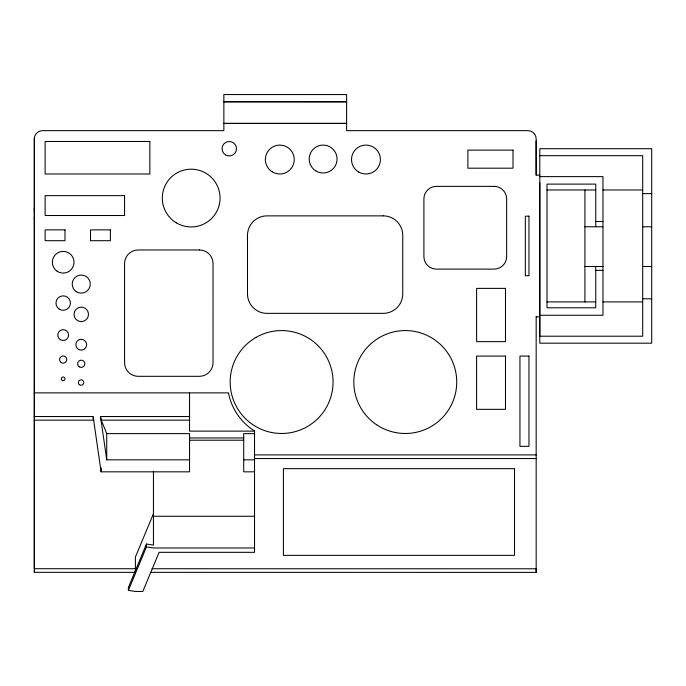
<?xml version="1.0" encoding="UTF-8"?>
<svg xmlns="http://www.w3.org/2000/svg" width="686" height="686" viewBox="0 0 686 686"><rect width="100%" height="100%" fill="white"/><g stroke="black" fill="none" stroke-linecap="round" stroke-linejoin="round"><path stroke-width="1.03" d="M34.369 137.817L34.3 572.21M34.3 570.915L34.3 572.33L134.885 572.347M150.937 572.347L536.178 572.398L536.178 568.788L152.009 568.737M539.788 309.129L539.796 182.759M189.542 416.522L100.576 416.522L100.653 417.834A5.591 1.681 -90 0 0 100.859 419.172L106.733 433.612L189.55 433.612L189.55 471.831L101.091 471.831L93.133 416.522L34.3 416.522M189.55 459.834L106.733 459.834L100.593 417.157M34.3 219.22L34.334 217.676M74.448 311.864L74.663 311.384A7.22 7.22 0 0 1 83.195 307.414A7.22 7.22 0 0 1 88.408 315.251A7.22 7.22 0 0 1 81.445 321.58L80.914 321.597A7.22 7.22 0 0 1 74.474 311.847M153.441 471.282L153.441 545.104L146.444 544.049L128.385 587.508L128.385 590.397L135.391 591.443L142.834 591.443L159.083 552.333L254.532 552.333L254.532 430.825L253.134 430.071A57.787 57.787 0 0 1 228.558 393.301L228.515 392.872L34.3 392.872M128.385 590.397L146.444 546.939L146.444 544.049M153.441 513.771L135.391 557.101L135.391 572.827M223.859 123.369L346.619 123.369M223.859 123.437L346.619 123.437M539.796 155.679L642.696 155.679L642.696 336.209L539.796 336.209L539.788 309.317M539.796 175.101L536.178 175.101L536.178 138.889A8.232 8.232 0 0 0 527.946 130.657L346.619 130.657L346.619 94.557L223.859 94.557L223.859 130.657L42.532 130.657A8.232 8.232 0 0 0 34.3 138.889L34.3 568.72L135.957 568.737M539.796 176.619L602.968 176.619L602.968 315.268L539.796 315.268L539.796 148.708L651.7 148.708L651.7 343.18L539.796 343.18L539.796 316.795L536.178 316.795M546.991 189.979L595.748 189.979M602.968 189.979L642.696 189.979M642.696 193.606L651.7 193.606M595.748 221.518L602.968 221.518M584.909 226.766L602.968 226.766M642.696 226.766L651.7 226.766M584.909 266.502L602.968 266.502M642.696 266.502L651.7 266.502M595.748 270.378L602.968 270.378M642.696 298.796L651.7 298.796M546.991 301.909L595.748 301.909M602.968 301.909L642.696 301.909M34.3 420.158L93.699 420.158M101.142 420.158L189.542 420.158M254.532 431.125L189.542 431.125L189.542 392.872M254.532 433.612L243.71 433.612L243.71 471.831L254.532 471.831M189.55 437.942L243.71 437.942M189.55 440.215L243.71 440.215M254.532 454.904L536.178 454.904M254.532 458.548L536.178 458.548M243.71 459.834L254.532 459.834M153.441 516.266L254.532 516.266M254.532 547.985L153.441 547.985L146.444 546.939M80.939 321.58L81.445 321.58M100.576 418.786L100.928 419.463M93.133 418.786L93.63 419.961M93.485 419.463L93.416 419.172A5.591 1.681 90 0 1 93.21 417.834L93.15 417.157M34.3 208.39L34.334 211.451M536.109 141.007L536.16 175.05M536.178 572.381L536.169 316.632M595.748 226.766L595.748 184.105L546.991 184.105L546.991 307.791L595.748 307.791L595.748 266.502M584.909 189.979L584.909 301.909M106.733 433.612L106.733 459.834M101.091 467.595L101.091 471.831M255.921 337.452L252.877 339.356A51.45 51.45 0 0 0 252.8 424.66L255.844 426.563A51.45 51.45 0 0 0 333.062 382.076A51.45 51.45 0 0 0 255.921 337.452M79.49 339.596L79.13 339.733A5.419 5.419 0 0 0 77.775 348.882A5.419 5.419 0 0 0 86.53 345.89A5.419 5.419 0 0 0 79.85 339.484L79.49 339.596M346.619 101.777L223.859 101.777L346.619 101.828M149.84 141.488L45.13 141.488L45.13 173.987L149.84 173.987L149.84 141.488M513.008 150.131L467.878 150.131L467.878 168.19L513.008 168.19L513.008 150.131M494.1 186.369L436.433 186.369A12.537 12.537 0 0 0 423.897 198.906L423.897 256.573A12.537 12.537 0 0 0 436.433 269.109L494.1 269.109A12.537 12.537 0 0 0 506.637 256.573L506.637 198.906A12.537 12.537 0 0 0 494.1 186.369M124.569 195.647L45.13 195.647L45.13 215.507L124.569 215.507L124.569 195.647M383.277 215.867L266.965 215.867A19.474 19.474 0 0 0 247.492 235.341L247.492 293.882A19.474 19.474 0 0 0 266.965 313.356L383.277 313.356A19.474 19.474 0 0 0 402.751 293.882L402.751 235.341A19.474 19.474 0 0 0 383.277 215.867M528.957 216.159L525.347 216.159L525.347 275.729L528.957 275.729L528.957 216.159M64.99 229.87L45.13 229.87L45.13 240.7L64.99 240.7L64.99 229.87M110.386 229.87L90.526 229.87L90.526 240.7L110.386 240.7L110.386 229.87M199.403 249.978L138.203 249.978A13.634 13.634 0 0 0 124.569 263.613L124.569 362.68A13.634 13.634 0 0 0 138.203 376.314L199.403 376.314A13.634 13.634 0 0 0 213.037 362.68L213.046 263.613A13.634 13.634 0 0 0 199.403 249.978M505.488 288.377L476.607 288.377L476.607 341.637L505.488 341.637L505.488 288.377M505.488 356.077L476.607 356.077L476.607 409.336L505.488 409.336L505.488 356.077M528.957 356.077L519.937 356.077L519.937 446.337L528.957 446.337L528.957 356.077M514.517 468.675L283.412 468.675L283.412 555.351L514.517 555.351L514.517 468.675M76.309 291.653A9.029 9.029 0 0 0 90.252 284.579A9.029 9.029 0 0 0 77.149 276.046A9.029 9.029 0 0 0 76.309 291.653M60.317 339.664A5.419 5.419 0 0 0 68.6 335.265A5.419 5.419 0 0 0 60.642 330.292A5.419 5.419 0 0 0 60.317 339.664M358.658 171.997A14.44 14.44 0 0 0 380.404 159.641A14.44 14.44 0 0 0 358.829 146.984A14.44 14.44 0 0 0 358.658 171.997M376.563 424.728A51.45 51.45 0 0 0 456.61 385.549A51.45 51.45 0 0 0 382.651 335.823A51.45 51.45 0 0 0 376.563 424.728M315.74 170.857A13.934 13.934 0 0 0 337.058 159.529A13.934 13.934 0 0 0 316.58 146.735A13.934 13.934 0 0 0 315.74 170.857M57.127 271.219A10.83 10.83 0 0 0 73.994 262.995A10.83 10.83 0 0 0 58.439 252.499A10.83 10.83 0 0 0 57.127 271.219M62.229 380.336A1.809 1.809 0 0 0 64.99 378.869A1.809 1.809 0 0 0 62.34 377.214A1.809 1.809 0 0 0 62.229 380.336M79.224 366.787A3.61 3.61 0 0 0 84.841 364.034A3.61 3.61 0 0 0 79.653 360.544A3.61 3.61 0 0 0 79.224 366.787M61.243 362.594A3.61 3.61 0 0 0 66.791 359.721A3.61 3.61 0 0 0 61.526 356.351A3.61 3.61 0 0 0 61.243 362.594M272.153 171.792A14.44 14.44 0 0 0 294.243 160.052A14.44 14.44 0 0 0 273.028 146.795A14.44 14.44 0 0 0 272.153 171.792M176.319 222.839A28.889 28.889 0 0 0 220.06 198.554A28.889 28.889 0 0 0 177.16 172.812A28.889 28.889 0 0 0 176.319 222.839M225.445 154.839A7.22 7.22 0 0 0 236.49 148.965A7.22 7.22 0 0 0 225.883 142.336A7.22 7.22 0 0 0 225.445 154.839M59.193 309.103A7.22 7.22 0 0 0 70.392 303.529A7.22 7.22 0 0 0 59.974 296.618A7.22 7.22 0 0 0 59.193 309.103M79.284 384.589A2.71 2.71 0 0 0 83.709 383.028A2.71 2.71 0 0 0 80.142 379.984A2.71 2.71 0 0 0 79.284 384.589"/></g></svg>
